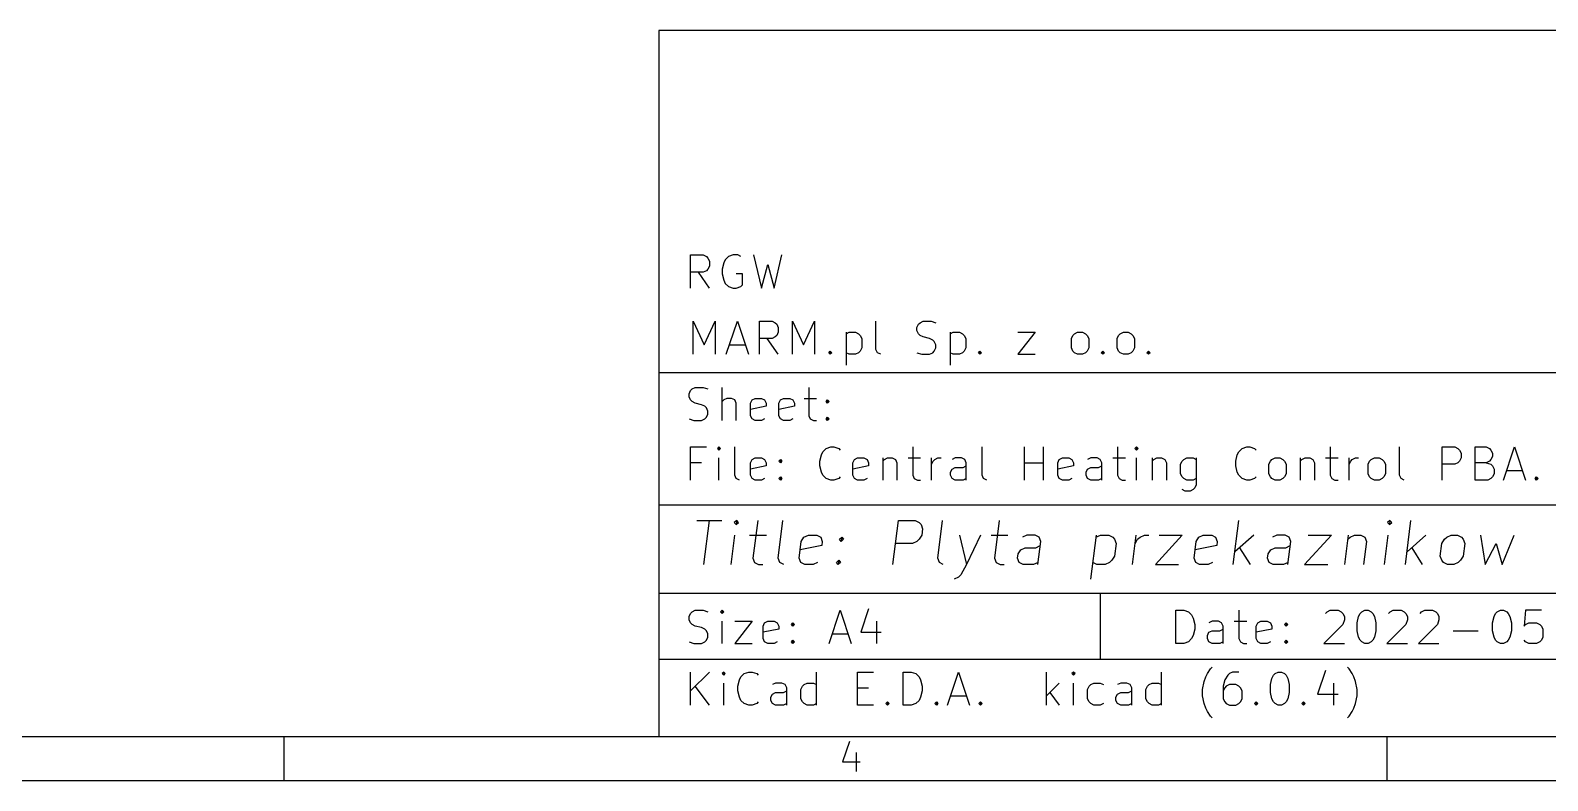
# Model space of a CAD drawing. Extents: x -194 to 83, y -81 to 109.
# Drawn here: x -55.5 to 13.3, y -80.6 to -46.6 of the extents above; entities that cross this region are included whole.
import ezdxf

# ---------------------------------------------------------------- set-up
doc = ezdxf.new("R2010")
doc.units = 0
doc.layers.add('BLACK', color=7, linetype='CONTINUOUS')

msp = doc.modelspace()

# ---------------------------------------------------------------- linework, layer by layer
at = {"layer": 'BLACK', "linetype": 'CONTINUOUS'}
for p, q in [((-26.9598, -46.6272), (-26.9598, -78.6272)), ((81.0402, -46.6272), (-26.9598, -46.6272)), ((-25.5277, -58.3058), (-25.5277, -56.8058)), ((-25.5277, -56.8058), (-24.9562, -56.8058)), ((-24.9562, -56.8058), (-24.8134, -56.8772)), ((-24.8134, -56.8772), (-24.7419, -56.9486)), ((-24.7419, -56.9486), (-24.6705, -57.0915)), ((-24.6705, -57.0915), (-24.6705, -57.3058)), ((-23.9562, -57.0201), (-24.0277, -57.1629)), ((-23.8134, -56.8772), (-23.9562, -57.0201)), ((-23.5991, -56.8058), (-23.8134, -56.8772)), ((-23.3848, -56.8058), (-23.5991, -56.8058)), ((-23.2419, -56.8772), (-23.3848, -56.8058)), ((-22.6705, -56.8058), (-22.3134, -58.3058)), ((-21.7419, -58.3058), (-21.3848, -56.8058)), ((-24.9562, -57.5915), (-25.5277, -57.5915)), ((-24.6705, -58.3058), (-25.1705, -57.5915)), ((-24.8134, -57.5201), (-24.9562, -57.5915)), ((-24.7419, -57.4486), (-24.8134, -57.5201)), ((-24.6705, -57.3058), (-24.7419, -57.4486)), ((-24.0277, -57.1629), (-24.0991, -57.4486)), ((-24.0991, -57.4486), (-24.0991, -57.6629)), ((-24.0991, -57.6629), (-24.0277, -57.9486)), ((-23.1705, -57.6629), (-23.4562, -57.6629)), ((-23.1705, -58.1629), (-23.1705, -57.6629)), ((-22.3134, -58.3058), (-22.0277, -57.2343)), ((-22.0277, -57.2343), (-21.7419, -58.3058)), ((-24.0277, -57.9486), (-23.9562, -58.0915)), ((-23.9562, -58.0915), (-23.8134, -58.2343)), ((-23.8134, -58.2343), (-23.5991, -58.3058)), ((-23.5991, -58.3058), (-23.4562, -58.3058)), ((-23.4562, -58.3058), (-23.2419, -58.2343)), ((-23.2419, -58.2343), (-23.1705, -58.1629)), ((-25.4077, -61.3058), (-25.4077, -59.8058)), ((-25.4077, -59.8058), (-24.9077, -60.8772)), ((-24.9077, -60.8772), (-24.4077, -59.8058)), ((-24.4077, -59.8058), (-24.4077, -61.3058)), ((-23.9077, -61.3058), (-23.4077, -59.8058)), ((-23.4077, -59.8058), (-22.9077, -61.3058)), ((-22.4077, -61.3058), (-22.4077, -59.8058)), ((-22.4077, -59.8058), (-21.8362, -59.8058)), ((-21.8362, -59.8058), (-21.6934, -59.8772)), ((-20.9077, -61.3058), (-20.9077, -59.8058)), ((-20.9077, -59.8058), (-20.4077, -60.8772)), ((-20.4077, -60.8772), (-19.9077, -59.8058)), ((-19.9077, -59.8058), (-19.9077, -61.3058)), ((-17.1219, -61.0915), (-17.1219, -59.8058)), ((-15.1219, -59.8772), (-14.9791, -59.8058)), ((-14.9791, -59.8058), (-14.6219, -59.8058)), ((-14.6219, -59.8058), (-14.4077, -59.8772)), ((-21.6934, -60.5201), (-21.8362, -60.5915)), ((-21.6934, -59.8772), (-21.6219, -59.9486)), ((-21.6219, -60.4486), (-21.6934, -60.5201)), ((-21.6219, -59.9486), (-21.5505, -60.0915)), ((-21.5505, -60.3058), (-21.6219, -60.4486)), ((-21.5505, -60.0915), (-21.5505, -60.3058)), ((-18.4791, -60.3058), (-18.4791, -61.8058)), ((-18.4791, -60.3772), (-18.3362, -60.3058)), ((-18.3362, -60.3058), (-18.0505, -60.3058)), ((-18.0505, -60.3058), (-17.9077, -60.3772)), ((-17.9077, -60.3772), (-17.8362, -60.4486)), ((-17.8362, -60.4486), (-17.7648, -60.5915)), ((-15.2648, -60.0915), (-15.1934, -59.9486)), ((-15.2648, -60.2343), (-15.2648, -60.0915)), ((-15.1934, -60.3772), (-15.2648, -60.2343)), ((-15.1934, -59.9486), (-15.1219, -59.8772)), ((-15.1219, -60.4486), (-15.1934, -60.3772)), ((-14.9791, -60.5201), (-15.1219, -60.4486)), ((-14.6934, -60.5915), (-14.9791, -60.5201)), ((-13.7648, -60.3058), (-13.7648, -61.8058)), ((-13.7648, -60.3772), (-13.6219, -60.3058)), ((-13.6219, -60.3058), (-13.3362, -60.3058)), ((-13.3362, -60.3058), (-13.1934, -60.3772)), ((-13.1934, -60.3772), (-13.1219, -60.4486)), ((-13.1219, -60.4486), (-13.0505, -60.5915)), ((-10.6934, -60.3058), (-9.90766, -60.3058)), ((-9.90766, -60.3058), (-10.6934, -61.3058)), ((-8.2648, -60.5915), (-8.19337, -60.4486)), ((-8.19337, -60.4486), (-8.12194, -60.3772)), ((-8.12194, -60.3772), (-7.97909, -60.3058)), ((-7.97909, -60.3058), (-7.7648, -60.3058)), ((-7.7648, -60.3058), (-7.62194, -60.3772)), ((-7.62194, -60.3772), (-7.55051, -60.4486)), ((-7.55051, -60.4486), (-7.47909, -60.5915)), ((-6.19337, -60.5915), (-6.12194, -60.4486)), ((-6.12194, -60.4486), (-6.05051, -60.3772)), ((-6.05051, -60.3772), (-5.90766, -60.3058)), ((-5.90766, -60.3058), (-5.69337, -60.3058)), ((-5.69337, -60.3058), (-5.55051, -60.3772)), ((-5.55051, -60.3772), (-5.47909, -60.4486)), ((-5.47909, -60.4486), (-5.40766, -60.5915)), ((-23.7648, -60.8772), (-23.0505, -60.8772)), ((-21.8362, -60.5915), (-22.4077, -60.5915)), ((-21.5505, -61.3058), (-22.0505, -60.5915)), ((-19.2648, -61.2343), (-19.1934, -61.1629)), ((-19.1934, -61.1629), (-19.1219, -61.2343)), ((-19.1934, -61.1629), (-19.1934, -61.3058)), ((-17.8362, -61.1629), (-17.9077, -61.2343)), ((-17.7648, -61.0201), (-17.8362, -61.1629)), ((-17.7648, -60.5915), (-17.7648, -61.0201)), ((-17.0505, -61.2343), (-17.1219, -61.0915)), ((-14.5505, -60.6629), (-14.6934, -60.5915)), ((-14.4791, -60.7343), (-14.5505, -60.6629)), ((-14.5505, -61.2343), (-14.4791, -61.1629)), ((-14.4077, -60.8772), (-14.4791, -60.7343)), ((-14.4791, -61.1629), (-14.4077, -61.0201)), ((-14.4077, -61.0201), (-14.4077, -60.8772)), ((-13.1219, -61.1629), (-13.1934, -61.2343)), ((-13.0505, -61.0201), (-13.1219, -61.1629)), ((-13.0505, -60.5915), (-13.0505, -61.0201)), ((-12.4791, -61.2343), (-12.4077, -61.1629)), ((-12.4077, -61.1629), (-12.3362, -61.2343)), ((-12.4077, -61.1629), (-12.4077, -61.3058)), ((-8.2648, -61.0201), (-8.2648, -60.5915)), ((-8.19337, -61.1629), (-8.2648, -61.0201)), ((-8.12194, -61.2343), (-8.19337, -61.1629)), ((-7.55051, -61.1629), (-7.62194, -61.2343)), ((-7.47909, -61.0201), (-7.55051, -61.1629)), ((-7.47909, -60.5915), (-7.47909, -61.0201)), ((-6.90766, -61.2343), (-6.83623, -61.1629)), ((-6.83623, -61.1629), (-6.7648, -61.2343)), ((-6.83623, -61.1629), (-6.83623, -61.3058)), ((-6.19337, -61.0201), (-6.19337, -60.5915)), ((-6.12194, -61.1629), (-6.19337, -61.0201)), ((-6.05051, -61.2343), (-6.12194, -61.1629)), ((-5.47909, -61.1629), (-5.55051, -61.2343)), ((-5.40766, -61.0201), (-5.47909, -61.1629)), ((-5.40766, -60.5915), (-5.40766, -61.0201)), ((-4.83623, -61.2343), (-4.7648, -61.1629)), ((-4.7648, -61.1629), (-4.69337, -61.2343)), ((-4.7648, -61.1629), (-4.7648, -61.3058)), ((-19.1934, -61.3058), (-19.2648, -61.2343)), ((-19.1219, -61.2343), (-19.1934, -61.3058)), ((-18.3362, -61.3058), (-18.4791, -61.2343)), ((-18.0505, -61.3058), (-18.3362, -61.3058)), ((-17.9077, -61.2343), (-18.0505, -61.3058)), ((-16.9077, -61.3058), (-17.0505, -61.2343)), ((-15.2648, -61.2343), (-15.0505, -61.3058)), ((-15.0505, -61.3058), (-14.6934, -61.3058)), ((-14.6934, -61.3058), (-14.5505, -61.2343)), ((-13.6219, -61.3058), (-13.7648, -61.2343)), ((-13.3362, -61.3058), (-13.6219, -61.3058)), ((-13.1934, -61.2343), (-13.3362, -61.3058)), ((-12.4077, -61.3058), (-12.4791, -61.2343)), ((-12.3362, -61.2343), (-12.4077, -61.3058)), ((-10.6934, -61.3058), (-9.90766, -61.3058)), ((-7.97909, -61.3058), (-8.12194, -61.2343)), ((-7.7648, -61.3058), (-7.97909, -61.3058)), ((-7.62194, -61.2343), (-7.7648, -61.3058)), ((-6.83623, -61.3058), (-6.90766, -61.2343)), ((-6.7648, -61.2343), (-6.83623, -61.3058)), ((-5.90766, -61.3058), (-6.05051, -61.2343)), ((-5.69337, -61.3058), (-5.90766, -61.3058)), ((-5.55051, -61.2343), (-5.69337, -61.3058)), ((-4.7648, -61.3058), (-4.83623, -61.2343)), ((-4.69337, -61.2343), (-4.7648, -61.3058)), ((-26.9598, -62.1272), (81.0402, -62.1272)), ((-25.5991, -63.0915), (-25.5277, -62.9486)), ((-25.5991, -63.2343), (-25.5991, -63.0915)), ((-25.5277, -63.3772), (-25.5991, -63.2343)), ((-25.5277, -62.9486), (-25.4562, -62.8772)), ((-25.4562, -62.8772), (-25.3134, -62.8058)), ((-25.3134, -62.8058), (-24.9562, -62.8058)), ((-24.9562, -62.8058), (-24.7419, -62.8772)), ((-24.0991, -64.3058), (-24.0991, -62.8058)), ((-20.1705, -62.8058), (-20.1705, -64.0915)), ((-25.4562, -63.4486), (-25.5277, -63.3772)), ((-25.3134, -63.5201), (-25.4562, -63.4486)), ((-25.0277, -63.5915), (-25.3134, -63.5201)), ((-24.8848, -63.6629), (-25.0277, -63.5915)), ((-24.8134, -63.7343), (-24.8848, -63.6629)), ((-24.7419, -63.8772), (-24.8134, -63.7343)), ((-24.7419, -64.0201), (-24.7419, -63.8772)), ((-24.0277, -63.3772), (-24.0991, -63.4486)), ((-23.8848, -63.3058), (-24.0277, -63.3772)), ((-23.6705, -63.3058), (-23.8848, -63.3058)), ((-23.5277, -63.3772), (-23.6705, -63.3058)), ((-23.4562, -63.5201), (-23.5277, -63.3772)), ((-23.4562, -64.3058), (-23.4562, -63.5201)), ((-22.8134, -63.5201), (-22.7419, -63.3772)), ((-22.8134, -64.0915), (-22.8134, -63.5201)), ((-22.0991, -63.6629), (-22.8134, -63.8058)), ((-22.7419, -63.3772), (-22.5991, -63.3058)), ((-22.5991, -63.3058), (-22.3134, -63.3058)), ((-22.3134, -63.3058), (-22.1705, -63.3772)), ((-22.1705, -63.3772), (-22.0991, -63.5201)), ((-22.0991, -63.5201), (-22.0991, -63.6629)), ((-21.5277, -63.5201), (-21.4562, -63.3772)), ((-21.5277, -64.0915), (-21.5277, -63.5201)), ((-20.8134, -63.6629), (-21.5277, -63.8058)), ((-21.4562, -63.3772), (-21.3134, -63.3058)), ((-21.3134, -63.3058), (-21.0277, -63.3058)), ((-21.0277, -63.3058), (-20.8848, -63.3772)), ((-20.8848, -63.3772), (-20.8134, -63.5201)), ((-20.8134, -63.5201), (-20.8134, -63.6629)), ((-20.3848, -63.3058), (-19.8134, -63.3058)), ((-19.3848, -63.4486), (-19.3134, -63.3772)), ((-19.3134, -63.5201), (-19.3848, -63.4486)), ((-19.3134, -63.3772), (-19.2419, -63.4486)), ((-19.3134, -63.3772), (-19.3134, -63.5201)), ((-19.2419, -63.4486), (-19.3134, -63.5201)), ((-25.5991, -64.2343), (-25.3848, -64.3058)), ((-25.3848, -64.3058), (-25.0277, -64.3058)), ((-25.0277, -64.3058), (-24.8848, -64.2343)), ((-24.8848, -64.2343), (-24.8134, -64.1629)), ((-24.8134, -64.1629), (-24.7419, -64.0201)), ((-22.7419, -64.2343), (-22.8134, -64.0915)), ((-22.5991, -64.3058), (-22.7419, -64.2343)), ((-22.3134, -64.3058), (-22.5991, -64.3058)), ((-22.1705, -64.2343), (-22.3134, -64.3058)), ((-21.4562, -64.2343), (-21.5277, -64.0915)), ((-21.3134, -64.3058), (-21.4562, -64.2343)), ((-21.0277, -64.3058), (-21.3134, -64.3058)), ((-20.8848, -64.2343), (-21.0277, -64.3058)), ((-20.1705, -64.0915), (-20.0991, -64.2343)), ((-20.0991, -64.2343), (-19.9562, -64.3058)), ((-19.9562, -64.3058), (-19.8134, -64.3058)), ((-19.3848, -64.2343), (-19.3134, -64.1629)), ((-19.3134, -64.3058), (-19.3848, -64.2343)), ((-19.3134, -64.1629), (-19.2419, -64.2343)), ((-19.3134, -64.1629), (-19.3134, -64.3058)), ((-19.2419, -64.2343), (-19.3134, -64.3058)), ((-25.5277, -67.0058), (-25.5277, -65.5058)), ((-25.5277, -65.5058), (-24.8134, -65.5058)), ((-24.2419, -65.5058), (-24.3134, -65.5772)), ((-24.3134, -65.5772), (-24.2419, -65.6486)), ((-24.1705, -65.5772), (-24.2419, -65.5058)), ((-24.2419, -65.5058), (-24.2419, -65.6486)), ((-24.2419, -65.6486), (-24.1705, -65.5772)), ((-24.2419, -67.0058), (-24.2419, -66.0058)), ((-23.5277, -66.7915), (-23.5277, -65.5058)), ((-22.7419, -66.0772), (-22.5991, -66.0058)), ((-22.5991, -66.0058), (-22.3134, -66.0058)), ((-22.3134, -66.0058), (-22.1705, -66.0772)), ((-19.6705, -66.1486), (-19.5991, -65.8629)), ((-19.5991, -65.8629), (-19.5277, -65.7201)), ((-19.5277, -65.7201), (-19.3848, -65.5772)), ((-19.3848, -65.5772), (-19.1705, -65.5058)), ((-19.1705, -65.5058), (-19.0277, -65.5058)), ((-19.0277, -65.5058), (-18.8134, -65.5772)), ((-18.8134, -65.5772), (-18.7419, -65.6486)), ((-18.0991, -66.0772), (-17.9562, -66.0058)), ((-17.9562, -66.0058), (-17.6705, -66.0058)), ((-17.6705, -66.0058), (-17.5277, -66.0772)), ((-16.8134, -66.0058), (-16.8134, -67.0058)), ((-16.7419, -66.0772), (-16.5991, -66.0058)), ((-16.5991, -66.0058), (-16.3848, -66.0058)), ((-16.3848, -66.0058), (-16.2419, -66.0772)), ((-15.6705, -66.0058), (-15.0991, -66.0058)), ((-15.4562, -65.5058), (-15.4562, -66.7915)), ((-14.5991, -67.0058), (-14.5991, -66.0058)), ((-14.4562, -66.0772), (-14.3134, -66.0058)), ((-14.3134, -66.0058), (-14.1705, -66.0058)), ((-13.5277, -66.0058), (-13.6705, -66.0772)), ((-13.2419, -66.0058), (-13.5277, -66.0058)), ((-13.0991, -66.0772), (-13.2419, -66.0058)), ((-12.3134, -66.7915), (-12.3134, -65.5058)), ((-10.3848, -67.0058), (-10.3848, -65.5058)), ((-9.52766, -67.0058), (-9.52766, -65.5058)), ((-8.81337, -66.0772), (-8.67051, -66.0058)), ((-8.67051, -66.0058), (-8.3848, -66.0058)), ((-8.3848, -66.0058), (-8.24194, -66.0772)), ((-7.3848, -66.0058), (-7.52766, -66.0772)), ((-7.09909, -66.0058), (-7.3848, -66.0058)), ((-6.95623, -66.0772), (-7.09909, -66.0058)), ((-6.3848, -66.0058), (-5.81337, -66.0058)), ((-6.17051, -65.5058), (-6.17051, -66.7915)), ((-5.31337, -65.5058), (-5.3848, -65.5772)), ((-5.3848, -65.5772), (-5.31337, -65.6486)), ((-5.24194, -65.5772), (-5.31337, -65.5058)), ((-5.31337, -65.5058), (-5.31337, -65.6486)), ((-5.31337, -65.6486), (-5.24194, -65.5772)), ((-5.31337, -67.0058), (-5.31337, -66.0058)), ((-4.59909, -66.0058), (-4.59909, -67.0058)), ((-4.52766, -66.0772), (-4.3848, -66.0058)), ((-4.3848, -66.0058), (-4.17051, -66.0058)), ((-4.17051, -66.0058), (-4.02766, -66.0772)), ((-3.17051, -66.0772), (-3.02766, -66.0058)), ((-3.02766, -66.0058), (-2.74194, -66.0058)), ((-2.74194, -66.0058), (-2.59909, -66.0772)), ((-2.59909, -66.0058), (-2.59909, -67.2201)), ((-0.813372, -66.1486), (-0.741943, -65.8629)), ((-0.741943, -65.8629), (-0.670515, -65.7201)), ((-0.670515, -65.7201), (-0.527658, -65.5772)), ((-0.527658, -65.5772), (-0.313372, -65.5058)), ((-0.313372, -65.5058), (-0.170515, -65.5058)), ((-0.170515, -65.5058), (0.043771, -65.5772)), ((0.043771, -65.5772), (0.1152, -65.6486)), ((0.829485, -66.0772), (0.972342, -66.0058)), ((0.972342, -66.0058), (1.18663, -66.0058)), ((1.18663, -66.0058), (1.32949, -66.0772)), ((2.1152, -66.0058), (2.1152, -67.0058)), ((2.18663, -66.0772), (2.32949, -66.0058)), ((2.32949, -66.0058), (2.54377, -66.0058)), ((2.54377, -66.0058), (2.68663, -66.0772)), ((3.25806, -66.0058), (3.82949, -66.0058)), ((3.47234, -65.5058), (3.47234, -66.7915)), ((4.32949, -67.0058), (4.32949, -66.0058)), ((4.47234, -66.0772), (4.6152, -66.0058)), ((4.6152, -66.0058), (4.75806, -66.0058)), ((5.32949, -66.0772), (5.47234, -66.0058)), ((5.47234, -66.0058), (5.68663, -66.0058)), ((5.68663, -66.0058), (5.82949, -66.0772)), ((6.6152, -66.7915), (6.6152, -65.5058)), ((8.54377, -67.0058), (8.54377, -65.5058)), ((8.54377, -65.5058), (9.1152, -65.5058)), ((9.1152, -65.5058), (9.25806, -65.5772)), ((9.25806, -65.5772), (9.32949, -65.6486)), ((9.32949, -65.6486), (9.40091, -65.7915)), ((9.40091, -66.0058), (9.32949, -66.1486)), ((9.40091, -65.7915), (9.40091, -66.0058)), ((10.0438, -67.0058), (10.0438, -65.5058)), ((10.0438, -65.5058), (10.5438, -65.5058)), ((10.5438, -65.5058), (10.6866, -65.5772)), ((10.6866, -65.5772), (10.7581, -65.6486)), ((10.7581, -65.6486), (10.8295, -65.7915)), ((10.8295, -65.9343), (10.7581, -66.0772)), ((10.8295, -65.7915), (10.8295, -65.9343)), ((11.3295, -67.0058), (11.8295, -65.5058)), ((11.8295, -65.5058), (12.3295, -67.0058)), ((-25.0277, -66.2201), (-25.5277, -66.2201)), ((-22.8134, -66.2201), (-22.7419, -66.0772)), ((-22.8134, -66.7915), (-22.8134, -66.2201)), ((-22.0991, -66.3629), (-22.8134, -66.5058)), ((-22.1705, -66.0772), (-22.0991, -66.2201)), ((-22.0991, -66.2201), (-22.0991, -66.3629)), ((-21.5277, -66.1486), (-21.4562, -66.0772)), ((-21.4562, -66.2201), (-21.5277, -66.1486)), ((-21.4562, -66.0772), (-21.3848, -66.1486)), ((-21.4562, -66.0772), (-21.4562, -66.2201)), ((-21.3848, -66.1486), (-21.4562, -66.2201)), ((-19.6705, -66.3629), (-19.6705, -66.1486)), ((-19.5991, -66.6486), (-19.6705, -66.3629)), ((-19.5277, -66.7915), (-19.5991, -66.6486)), ((-18.1705, -66.2201), (-18.0991, -66.0772)), ((-18.1705, -66.7915), (-18.1705, -66.2201)), ((-17.4562, -66.3629), (-18.1705, -66.5058)), ((-17.5277, -66.0772), (-17.4562, -66.2201)), ((-17.4562, -66.2201), (-17.4562, -66.3629)), ((-16.8134, -66.1486), (-16.7419, -66.0772)), ((-16.2419, -66.0772), (-16.1705, -66.2201)), ((-16.1705, -66.2201), (-16.1705, -67.0058)), ((-14.5991, -66.2915), (-14.5277, -66.1486)), ((-14.5277, -66.1486), (-14.4562, -66.0772)), ((-13.7419, -66.6486), (-13.6705, -66.5058)), ((-13.7419, -66.7915), (-13.7419, -66.6486)), ((-13.6705, -66.5058), (-13.5277, -66.4343)), ((-13.5277, -66.4343), (-13.1705, -66.4343)), ((-13.1705, -66.4343), (-13.0277, -66.3629)), ((-13.0277, -66.2201), (-13.0991, -66.0772)), ((-13.0277, -67.0058), (-13.0277, -66.2201)), ((-10.3848, -66.2201), (-9.52766, -66.2201)), ((-8.8848, -66.2201), (-8.81337, -66.0772)), ((-8.8848, -66.7915), (-8.8848, -66.2201)), ((-8.17051, -66.3629), (-8.8848, -66.5058)), ((-8.24194, -66.0772), (-8.17051, -66.2201)), ((-8.17051, -66.2201), (-8.17051, -66.3629)), ((-7.59909, -66.6486), (-7.52766, -66.5058)), ((-7.59909, -66.7915), (-7.59909, -66.6486)), ((-7.52766, -66.5058), (-7.3848, -66.4343)), ((-7.3848, -66.4343), (-7.02766, -66.4343)), ((-7.02766, -66.4343), (-6.8848, -66.3629)), ((-6.8848, -66.2201), (-6.95623, -66.0772)), ((-6.8848, -67.0058), (-6.8848, -66.2201)), ((-4.59909, -66.1486), (-4.52766, -66.0772)), ((-4.02766, -66.0772), (-3.95623, -66.2201)), ((-3.95623, -66.2201), (-3.95623, -67.0058)), ((-3.31337, -66.2915), (-3.24194, -66.1486)), ((-3.31337, -66.7201), (-3.31337, -66.2915)), ((-3.24194, -66.8629), (-3.31337, -66.7201)), ((-3.24194, -66.1486), (-3.17051, -66.0772)), ((-0.813372, -66.3629), (-0.813372, -66.1486)), ((-0.741943, -66.6486), (-0.813372, -66.3629)), ((-0.670515, -66.7915), (-0.741943, -66.6486)), ((0.686628, -66.2915), (0.758057, -66.1486)), ((0.686628, -66.7201), (0.686628, -66.2915)), ((0.758057, -66.8629), (0.686628, -66.7201)), ((0.758057, -66.1486), (0.829485, -66.0772)), ((1.32949, -66.0772), (1.40091, -66.1486)), ((1.40091, -66.1486), (1.47234, -66.2915)), ((1.47234, -66.7201), (1.40091, -66.8629)), ((1.47234, -66.2915), (1.47234, -66.7201)), ((2.1152, -66.1486), (2.18663, -66.0772)), ((2.68663, -66.0772), (2.75806, -66.2201)), ((2.75806, -66.2201), (2.75806, -67.0058)), ((4.32949, -66.2915), (4.40091, -66.1486)), ((4.40091, -66.1486), (4.47234, -66.0772)), ((5.18663, -66.2915), (5.25806, -66.1486)), ((5.18663, -66.7201), (5.18663, -66.2915)), ((5.25806, -66.8629), (5.18663, -66.7201)), ((5.25806, -66.1486), (5.32949, -66.0772)), ((5.82949, -66.0772), (5.90091, -66.1486)), ((5.90091, -66.1486), (5.97234, -66.2915)), ((5.97234, -66.7201), (5.90091, -66.8629)), ((5.97234, -66.2915), (5.97234, -66.7201)), ((9.1152, -66.2915), (8.54377, -66.2915)), ((9.25806, -66.2201), (9.1152, -66.2915)), ((9.32949, -66.1486), (9.25806, -66.2201)), ((10.5438, -66.2201), (10.0438, -66.2201)), ((10.6866, -66.1486), (10.5438, -66.2201)), ((10.5438, -66.2201), (10.7581, -66.2915)), ((10.7581, -66.0772), (10.6866, -66.1486)), ((10.7581, -66.2915), (10.8295, -66.3629)), ((10.8295, -66.3629), (10.9009, -66.5058)), ((10.9009, -66.7201), (10.8295, -66.8629)), ((10.9009, -66.5058), (10.9009, -66.7201)), ((11.4723, -66.5772), (12.1866, -66.5772)), ((-23.4562, -66.9343), (-23.5277, -66.7915)), ((-23.3134, -67.0058), (-23.4562, -66.9343)), ((-22.7419, -66.9343), (-22.8134, -66.7915)), ((-22.5991, -67.0058), (-22.7419, -66.9343)), ((-22.3134, -67.0058), (-22.5991, -67.0058)), ((-22.1705, -66.9343), (-22.3134, -67.0058)), ((-21.5277, -66.9343), (-21.4562, -66.8629)), ((-21.4562, -67.0058), (-21.5277, -66.9343)), ((-21.4562, -66.8629), (-21.3848, -66.9343)), ((-21.4562, -66.8629), (-21.4562, -67.0058)), ((-21.3848, -66.9343), (-21.4562, -67.0058)), ((-19.3848, -66.9343), (-19.5277, -66.7915)), ((-19.1705, -67.0058), (-19.3848, -66.9343)), ((-19.0277, -67.0058), (-19.1705, -67.0058)), ((-18.8134, -66.9343), (-19.0277, -67.0058)), ((-18.7419, -66.8629), (-18.8134, -66.9343)), ((-18.0991, -66.9343), (-18.1705, -66.7915)), ((-17.9562, -67.0058), (-18.0991, -66.9343)), ((-17.6705, -67.0058), (-17.9562, -67.0058)), ((-17.5277, -66.9343), (-17.6705, -67.0058)), ((-15.4562, -66.7915), (-15.3848, -66.9343)), ((-15.3848, -66.9343), (-15.2419, -67.0058)), ((-15.2419, -67.0058), (-15.0991, -67.0058)), ((-13.6705, -66.9343), (-13.7419, -66.7915)), ((-13.5277, -67.0058), (-13.6705, -66.9343)), ((-13.1705, -67.0058), (-13.5277, -67.0058)), ((-13.0277, -66.9343), (-13.1705, -67.0058)), ((-12.2419, -66.9343), (-12.3134, -66.7915)), ((-12.0991, -67.0058), (-12.2419, -66.9343)), ((-8.81337, -66.9343), (-8.8848, -66.7915)), ((-8.67051, -67.0058), (-8.81337, -66.9343)), ((-8.3848, -67.0058), (-8.67051, -67.0058)), ((-8.24194, -66.9343), (-8.3848, -67.0058)), ((-7.52766, -66.9343), (-7.59909, -66.7915)), ((-7.3848, -67.0058), (-7.52766, -66.9343)), ((-7.02766, -67.0058), (-7.3848, -67.0058)), ((-6.8848, -66.9343), (-7.02766, -67.0058)), ((-6.17051, -66.7915), (-6.09909, -66.9343)), ((-6.09909, -66.9343), (-5.95623, -67.0058)), ((-5.95623, -67.0058), (-5.81337, -67.0058)), ((-3.17051, -66.9343), (-3.24194, -66.8629)), ((-3.02766, -67.0058), (-3.17051, -66.9343)), ((-2.74194, -67.0058), (-3.02766, -67.0058)), ((-2.59909, -66.9343), (-2.74194, -67.0058)), ((-2.67051, -67.3629), (-2.74194, -67.4343)), ((-2.59909, -67.2201), (-2.67051, -67.3629)), ((-0.527658, -66.9343), (-0.670515, -66.7915)), ((-0.313372, -67.0058), (-0.527658, -66.9343)), ((-0.170515, -67.0058), (-0.313372, -67.0058)), ((0.043771, -66.9343), (-0.170515, -67.0058)), ((0.1152, -66.8629), (0.043771, -66.9343)), ((0.829485, -66.9343), (0.758057, -66.8629)), ((0.972342, -67.0058), (0.829485, -66.9343)), ((1.18663, -67.0058), (0.972342, -67.0058)), ((1.32949, -66.9343), (1.18663, -67.0058)), ((1.40091, -66.8629), (1.32949, -66.9343)), ((3.47234, -66.7915), (3.54377, -66.9343)), ((3.54377, -66.9343), (3.68663, -67.0058)), ((3.68663, -67.0058), (3.82949, -67.0058)), ((5.32949, -66.9343), (5.25806, -66.8629)), ((5.47234, -67.0058), (5.32949, -66.9343)), ((5.68663, -67.0058), (5.47234, -67.0058)), ((5.82949, -66.9343), (5.68663, -67.0058)), ((5.90091, -66.8629), (5.82949, -66.9343)), ((6.68663, -66.9343), (6.6152, -66.7915)), ((6.82949, -67.0058), (6.68663, -66.9343)), ((10.6152, -67.0058), (10.0438, -67.0058)), ((10.7581, -66.9343), (10.6152, -67.0058)), ((10.8295, -66.8629), (10.7581, -66.9343)), ((12.7581, -66.9343), (12.8295, -66.8629)), ((12.8295, -67.0058), (12.7581, -66.9343)), ((12.8295, -66.8629), (12.9009, -66.9343)), ((12.8295, -66.8629), (12.8295, -67.0058)), ((12.9009, -66.9343), (12.8295, -67.0058)), ((-3.09909, -67.5058), (-3.24194, -67.4343)), ((-2.8848, -67.5058), (-3.09909, -67.5058)), ((-2.74194, -67.4343), (-2.8848, -67.5058)), ((-26.9598, -68.1272), (81.0402, -68.1272)), ((-25.2474, -68.832), (-24.1046, -68.832)), ((-24.926, -70.832), (-24.676, -68.832)), ((-23.4379, -68.832), (-23.545, -68.9272)), ((-23.545, -68.9272), (-23.4617, -69.0224)), ((-23.4379, -68.832), (-23.4617, -69.0224)), ((-23.4617, -69.0224), (-23.3546, -68.9272)), ((-23.3546, -68.9272), (-23.4379, -68.832)), ((-22.4855, -68.832), (-22.6998, -70.5462)), ((-21.5569, -70.5462), (-21.3427, -68.832)), ((-16.3546, -70.832), (-16.1046, -68.832)), ((-16.1046, -68.832), (-15.3427, -68.832)), ((-15.3427, -68.832), (-15.1641, -68.9272)), ((-15.1641, -68.9272), (-15.0808, -69.0224)), ((-15.0808, -69.0224), (-15.0093, -69.2129)), ((-15.0093, -69.2129), (-15.045, -69.4986)), ((-14.3188, -70.5462), (-14.1046, -68.832)), ((-11.5331, -68.832), (-11.7474, -70.5462)), ((-0.925991, -70.832), (-0.675991, -68.832)), ((6.18115, -68.832), (6.07401, -68.9272)), ((6.07401, -68.9272), (6.15734, -69.0224)), ((6.18115, -68.832), (6.15734, -69.0224)), ((6.15734, -69.0224), (6.26448, -68.9272)), ((6.26448, -68.9272), (6.18115, -68.832)), ((6.88353, -70.832), (7.13353, -68.832)), ((-23.6879, -70.832), (-23.5212, -69.4986)), ((-22.8546, -69.4986), (-22.0927, -69.4986)), ((-20.6046, -70.5462), (-20.5093, -69.7843)), ((-19.5808, -69.9748), (-20.5569, -70.1653)), ((-20.5093, -69.7843), (-20.3903, -69.5939)), ((-20.3903, -69.5939), (-20.1879, -69.4986)), ((-20.1879, -69.4986), (-19.8069, -69.4986)), ((-19.8069, -69.4986), (-19.6284, -69.5939)), ((-19.6284, -69.5939), (-19.5569, -69.7843)), ((-19.5569, -69.7843), (-19.5808, -69.9748)), ((-18.7831, -69.6891), (-18.676, -69.5939)), ((-18.6998, -69.7843), (-18.7831, -69.6891)), ((-18.676, -69.5939), (-18.6998, -69.7843)), ((-18.5927, -69.6891), (-18.6998, -69.7843)), ((-18.676, -69.5939), (-18.5927, -69.6891)), ((-15.4736, -69.8796), (-16.2355, -69.8796)), ((-15.2712, -69.7843), (-15.4736, -69.8796)), ((-15.1641, -69.6891), (-15.2712, -69.7843)), ((-15.045, -69.4986), (-15.1641, -69.6891)), ((-13.3308, -69.4986), (-13.0212, -70.832)), ((-12.3784, -69.4986), (-13.0212, -70.832)), ((-11.9022, -69.4986), (-11.1403, -69.4986)), ((-10.676, -70.3558), (-10.5569, -70.1653)), ((-10.5569, -70.1653), (-10.3546, -70.0701)), ((-10.2831, -69.4986), (-10.4855, -69.5939)), ((-10.3546, -70.0701), (-9.87837, -70.0701)), ((-9.90218, -69.4986), (-10.2831, -69.4986)), ((-9.72361, -69.5939), (-9.90218, -69.4986)), ((-9.87837, -70.0701), (-9.67599, -69.9748)), ((-9.78313, -70.832), (-9.65218, -69.7843)), ((-9.65218, -69.7843), (-9.72361, -69.5939)), ((-7.14028, -69.4986), (-7.39028, -71.4986)), ((-7.15218, -69.5939), (-6.9498, -69.4986)), ((-6.9498, -69.4986), (-6.56885, -69.4986)), ((-6.56885, -69.4986), (-6.39028, -69.5939)), ((-6.39028, -69.5939), (-6.30694, -69.6891)), ((-6.30694, -69.6891), (-6.23551, -69.8796)), ((-6.23551, -69.8796), (-6.30694, -70.451)), ((-5.49742, -70.832), (-5.33075, -69.4986)), ((-5.37837, -69.8796), (-5.25932, -69.6891)), ((-5.25932, -69.6891), (-5.15218, -69.5939)), ((-5.15218, -69.5939), (-4.9498, -69.4986)), ((-4.9498, -69.4986), (-4.75932, -69.4986)), ((-3.23551, -69.4986), (-4.4498, -70.832)), ((-4.28313, -69.4986), (-3.23551, -69.4986)), ((-2.6998, -70.5462), (-2.60456, -69.7843)), ((-1.67599, -69.9748), (-2.65218, -70.1653)), ((-2.60456, -69.7843), (-2.48551, -69.5939)), ((-2.48551, -69.5939), (-2.28313, -69.4986)), ((-2.28313, -69.4986), (-1.90218, -69.4986)), ((-1.90218, -69.4986), (-1.72361, -69.5939)), ((-1.72361, -69.5939), (-1.65218, -69.7843)), ((-1.65218, -69.7843), (-1.67599, -69.9748)), ((0.00258, -69.4986), (-0.854562, -70.2605)), ((-0.640277, -70.0701), (-0.164086, -70.832)), ((0.657342, -70.3558), (0.77639, -70.1653)), ((0.77639, -70.1653), (0.978771, -70.0701)), ((1.0502, -69.4986), (0.847819, -69.5939)), ((0.978771, -70.0701), (1.45496, -70.0701)), ((1.43115, -69.4986), (1.0502, -69.4986)), ((1.60972, -69.5939), (1.43115, -69.4986)), ((1.45496, -70.0701), (1.65734, -69.9748)), ((1.5502, -70.832), (1.68115, -69.7843)), ((1.68115, -69.7843), (1.60972, -69.5939)), ((3.52639, -69.4986), (2.3121, -70.832)), ((2.47877, -69.4986), (3.52639, -69.4986)), ((4.28829, -69.4986), (4.12163, -70.832)), ((4.26448, -69.6891), (4.37163, -69.5939)), ((4.37163, -69.5939), (4.57401, -69.4986)), ((4.57401, -69.4986), (4.85972, -69.4986)), ((4.85972, -69.4986), (5.03829, -69.5939)), ((5.10972, -69.7843), (4.97877, -70.832)), ((5.03829, -69.5939), (5.10972, -69.7843)), ((5.93115, -70.832), (6.09782, -69.4986)), ((7.8121, -69.4986), (6.95496, -70.2605)), ((7.16925, -70.0701), (7.64544, -70.832)), ((8.45496, -70.451), (8.52639, -69.8796)), ((8.52639, -69.8796), (8.64544, -69.6891)), ((8.64544, -69.6891), (8.75258, -69.5939)), ((8.75258, -69.5939), (8.95496, -69.4986)), ((8.95496, -69.4986), (9.24068, -69.4986)), ((9.24068, -69.4986), (9.41925, -69.5939)), ((9.41925, -69.5939), (9.50258, -69.6891)), ((9.50258, -69.6891), (9.57401, -69.8796)), ((9.57401, -69.8796), (9.50258, -70.451)), ((10.2883, -69.4986), (10.5026, -70.832)), ((10.5026, -70.832), (11.0026, -69.8796)), ((11.0026, -69.8796), (11.2645, -70.832)), ((11.2645, -70.832), (11.8121, -69.4986)), ((-22.6998, -70.5462), (-22.6284, -70.7367)), ((-22.6284, -70.7367), (-22.4498, -70.832)), ((-22.4498, -70.832), (-22.2593, -70.832)), ((-21.4855, -70.7367), (-21.5569, -70.5462)), ((-21.3069, -70.832), (-21.4855, -70.7367)), ((-20.5331, -70.7367), (-20.6046, -70.5462)), ((-20.3546, -70.832), (-20.5331, -70.7367)), ((-19.9736, -70.832), (-20.3546, -70.832)), ((-19.7712, -70.7367), (-19.9736, -70.832)), ((-18.9141, -70.7367), (-18.8069, -70.6415)), ((-18.8308, -70.832), (-18.9141, -70.7367)), ((-18.8069, -70.6415), (-18.8308, -70.832)), ((-18.7236, -70.7367), (-18.8308, -70.832)), ((-18.8069, -70.6415), (-18.7236, -70.7367)), ((-14.2474, -70.7367), (-14.3188, -70.5462)), ((-14.0688, -70.832), (-14.2474, -70.7367)), ((-13.0212, -70.832), (-13.2712, -71.3082)), ((-11.7474, -70.5462), (-11.676, -70.7367)), ((-11.676, -70.7367), (-11.4974, -70.832)), ((-11.4974, -70.832), (-11.3069, -70.832)), ((-10.6998, -70.5462), (-10.676, -70.3558)), ((-10.6284, -70.7367), (-10.6998, -70.5462)), ((-10.4498, -70.832), (-10.6284, -70.7367)), ((-9.97361, -70.832), (-10.4498, -70.832)), ((-9.77123, -70.7367), (-9.97361, -70.832)), ((-7.11647, -70.832), (-7.29504, -70.7367)), ((-6.73551, -70.832), (-7.11647, -70.832)), ((-6.53313, -70.7367), (-6.73551, -70.832)), ((-6.42599, -70.6415), (-6.53313, -70.7367)), ((-6.30694, -70.451), (-6.42599, -70.6415)), ((-4.4498, -70.832), (-3.40218, -70.832)), ((-2.62837, -70.7367), (-2.6998, -70.5462)), ((-2.4498, -70.832), (-2.62837, -70.7367)), ((-2.06885, -70.832), (-2.4498, -70.832)), ((-1.86647, -70.7367), (-2.06885, -70.832)), ((0.633533, -70.5462), (0.657342, -70.3558)), ((0.704961, -70.7367), (0.633533, -70.5462)), ((0.883533, -70.832), (0.704961, -70.7367)), ((1.35972, -70.832), (0.883533, -70.832)), ((1.5621, -70.7367), (1.35972, -70.832)), ((2.3121, -70.832), (3.35972, -70.832)), ((8.52639, -70.6415), (8.45496, -70.451)), ((8.60972, -70.7367), (8.52639, -70.6415)), ((8.78829, -70.832), (8.60972, -70.7367)), ((9.07401, -70.832), (8.78829, -70.832)), ((9.27639, -70.7367), (9.07401, -70.832)), ((9.38353, -70.6415), (9.27639, -70.7367)), ((9.50258, -70.451), (9.38353, -70.6415)), ((-13.3784, -71.4034), (-13.5808, -71.4986)), ((-13.2712, -71.3082), (-13.3784, -71.4034)), ((-26.9598, -72.1272), (81.0402, -72.1272)), ((-6.9598, -72.1272), (-6.9598, -75.1272)), ((-25.4562, -72.9772), (-25.3134, -72.9058)), ((-25.3134, -72.9058), (-24.9562, -72.9058)), ((-24.9562, -72.9058), (-24.7419, -72.9772)), ((-24.0991, -72.9058), (-24.1705, -72.9772)), ((-24.0277, -72.9772), (-24.0991, -72.9058)), ((-24.0991, -72.9058), (-24.0991, -73.0486)), ((-19.2419, -74.4058), (-18.7419, -72.9058)), ((-18.7419, -72.9058), (-18.2419, -74.4058)), ((-17.4562, -72.8343), (-17.8134, -73.9058)), ((-3.52766, -74.4058), (-3.52766, -72.9058)), ((-3.52766, -72.9058), (-3.17051, -72.9058)), ((-3.17051, -72.9058), (-2.95623, -72.9772)), ((-0.670515, -72.9058), (-0.670515, -74.1915)), ((3.32949, -72.9772), (3.47234, -72.9058)), ((3.47234, -72.9058), (3.82949, -72.9058)), ((3.82949, -72.9058), (3.97234, -72.9772)), ((4.90091, -72.9772), (5.04377, -72.9058)), ((5.04377, -72.9058), (5.18663, -72.9058)), ((5.18663, -72.9058), (5.32949, -72.9772)), ((6.18663, -72.9772), (6.32949, -72.9058)), ((6.32949, -72.9058), (6.68663, -72.9058)), ((6.68663, -72.9058), (6.82949, -72.9772)), ((7.6152, -72.9772), (7.75806, -72.9058)), ((7.75806, -72.9058), (8.1152, -72.9058)), ((8.1152, -72.9058), (8.25806, -72.9772)), ((11.0438, -72.9772), (11.1866, -72.9058)), ((11.1866, -72.9058), (11.3295, -72.9058)), ((11.3295, -72.9058), (11.4723, -72.9772)), ((12.3295, -72.9058), (12.2581, -73.6201)), ((13.0438, -72.9058), (12.3295, -72.9058)), ((-25.5991, -73.1915), (-25.5277, -73.0486)), ((-25.5991, -73.3343), (-25.5991, -73.1915)), ((-25.5277, -73.4772), (-25.5991, -73.3343)), ((-25.5277, -73.0486), (-25.4562, -72.9772)), ((-25.4562, -73.5486), (-25.5277, -73.4772)), ((-25.3134, -73.6201), (-25.4562, -73.5486)), ((-24.1705, -72.9772), (-24.0991, -73.0486)), ((-24.0991, -73.0486), (-24.0277, -72.9772)), ((-24.0991, -74.4058), (-24.0991, -73.4058)), ((-23.5277, -73.4058), (-22.7419, -73.4058)), ((-22.7419, -73.4058), (-23.5277, -74.4058)), ((-22.2419, -73.6201), (-22.1705, -73.4772)), ((-22.1705, -73.4772), (-22.0277, -73.4058)), ((-22.0277, -73.4058), (-21.7419, -73.4058)), ((-21.7419, -73.4058), (-21.5991, -73.4772)), ((-21.5991, -73.4772), (-21.5277, -73.6201)), ((-20.9562, -73.5486), (-20.8848, -73.4772)), ((-20.8848, -73.6201), (-20.9562, -73.5486)), ((-20.8848, -73.4772), (-20.8134, -73.5486)), ((-20.8848, -73.4772), (-20.8848, -73.6201)), ((-20.8134, -73.5486), (-20.8848, -73.6201)), ((-17.0991, -73.4058), (-17.0991, -74.4058)), ((-2.95623, -72.9772), (-2.81337, -73.1201)), ((-2.81337, -73.1201), (-2.74194, -73.2629)), ((-2.74194, -73.2629), (-2.67051, -73.5486)), ((-2.67051, -73.5486), (-2.67051, -73.7629)), ((-1.8848, -73.4058), (-2.02766, -73.4772)), ((-1.59909, -73.4058), (-1.8848, -73.4058)), ((-1.45623, -73.4772), (-1.59909, -73.4058)), ((-1.3848, -73.6201), (-1.45623, -73.4772)), ((-0.8848, -73.4058), (-0.313372, -73.4058)), ((0.1152, -73.6201), (0.186628, -73.4772)), ((0.186628, -73.4772), (0.329485, -73.4058)), ((0.329485, -73.4058), (0.6152, -73.4058)), ((0.6152, -73.4058), (0.758057, -73.4772)), ((0.758057, -73.4772), (0.829485, -73.6201)), ((1.40091, -73.5486), (1.47234, -73.4772)), ((1.47234, -73.6201), (1.40091, -73.5486)), ((1.47234, -73.4772), (1.54377, -73.5486)), ((1.47234, -73.4772), (1.47234, -73.6201)), ((1.54377, -73.5486), (1.47234, -73.6201)), ((4.04377, -73.5486), (3.18663, -74.4058)), ((3.25806, -73.0486), (3.32949, -72.9772)), ((3.97234, -72.9772), (4.04377, -73.0486)), ((4.04377, -73.0486), (4.1152, -73.1915)), ((4.1152, -73.3343), (4.04377, -73.5486)), ((4.1152, -73.1915), (4.1152, -73.3343)), ((4.68663, -73.4772), (4.75806, -73.1915)), ((4.68663, -73.8343), (4.68663, -73.4772)), ((4.75806, -73.1915), (4.82949, -73.0486)), ((4.82949, -73.0486), (4.90091, -72.9772)), ((5.32949, -72.9772), (5.40091, -73.0486)), ((5.40091, -73.0486), (5.47234, -73.1915)), ((5.47234, -73.1915), (5.54377, -73.4772)), ((5.54377, -73.4772), (5.54377, -73.8343)), ((6.90091, -73.5486), (6.04377, -74.4058)), ((6.1152, -73.0486), (6.18663, -72.9772)), ((6.82949, -72.9772), (6.90091, -73.0486)), ((6.90091, -73.0486), (6.97234, -73.1915)), ((6.97234, -73.3343), (6.90091, -73.5486)), ((6.97234, -73.1915), (6.97234, -73.3343)), ((8.32949, -73.5486), (7.47234, -74.4058)), ((7.54377, -73.0486), (7.6152, -72.9772)), ((8.25806, -72.9772), (8.32949, -73.0486)), ((8.32949, -73.0486), (8.40091, -73.1915)), ((8.40091, -73.3343), (8.32949, -73.5486)), ((8.40091, -73.1915), (8.40091, -73.3343)), ((10.8295, -73.4772), (10.9009, -73.1915)), ((10.8295, -73.8343), (10.8295, -73.4772)), ((10.9009, -73.1915), (10.9723, -73.0486)), ((10.9723, -73.0486), (11.0438, -72.9772)), ((11.4723, -72.9772), (11.5438, -73.0486)), ((11.5438, -73.0486), (11.6152, -73.1915)), ((11.6152, -73.1915), (11.6866, -73.4772)), ((11.6866, -73.4772), (11.6866, -73.8343)), ((12.2581, -73.6201), (12.3295, -73.5486)), ((12.3295, -73.5486), (12.4723, -73.4772)), ((12.4723, -73.4772), (12.8295, -73.4772)), ((12.8295, -73.4772), (12.9723, -73.5486)), ((12.9723, -73.5486), (13.0438, -73.6201)), ((-25.0277, -73.6915), (-25.3134, -73.6201)), ((-24.8848, -73.7629), (-25.0277, -73.6915)), ((-24.8134, -73.8343), (-24.8848, -73.7629)), ((-24.8848, -74.3343), (-24.8134, -74.2629)), ((-24.7419, -73.9772), (-24.8134, -73.8343)), ((-24.8134, -74.2629), (-24.7419, -74.1201)), ((-24.7419, -74.1201), (-24.7419, -73.9772)), ((-22.2419, -74.1915), (-22.2419, -73.6201)), ((-21.5277, -73.7629), (-22.2419, -73.9058)), ((-22.1705, -74.3343), (-22.2419, -74.1915)), ((-21.5277, -73.6201), (-21.5277, -73.7629)), ((-20.9562, -74.3343), (-20.8848, -74.2629)), ((-20.8848, -74.2629), (-20.8134, -74.3343)), ((-20.8848, -74.2629), (-20.8848, -74.4058)), ((-19.0991, -73.9772), (-18.3848, -73.9772)), ((-17.8134, -73.9058), (-16.8848, -73.9058)), ((-2.81337, -74.1915), (-2.95623, -74.3343)), ((-2.74194, -74.0486), (-2.81337, -74.1915)), ((-2.67051, -73.7629), (-2.74194, -74.0486)), ((-2.09909, -74.0486), (-2.02766, -73.9058)), ((-2.09909, -74.1915), (-2.09909, -74.0486)), ((-2.02766, -74.3343), (-2.09909, -74.1915)), ((-2.02766, -73.9058), (-1.8848, -73.8343)), ((-1.8848, -73.8343), (-1.52766, -73.8343)), ((-1.52766, -73.8343), (-1.3848, -73.7629)), ((-1.3848, -74.4058), (-1.3848, -73.6201)), ((-0.670515, -74.1915), (-0.599086, -74.3343)), ((0.1152, -74.1915), (0.1152, -73.6201)), ((0.829485, -73.7629), (0.1152, -73.9058)), ((0.186628, -74.3343), (0.1152, -74.1915)), ((0.829485, -73.6201), (0.829485, -73.7629)), ((1.40091, -74.3343), (1.47234, -74.2629)), ((1.47234, -74.2629), (1.54377, -74.3343)), ((1.47234, -74.2629), (1.47234, -74.4058)), ((4.75806, -74.1201), (4.68663, -73.8343)), ((4.82949, -74.2629), (4.75806, -74.1201)), ((4.90091, -74.3343), (4.82949, -74.2629)), ((5.40091, -74.2629), (5.32949, -74.3343)), ((5.47234, -74.1201), (5.40091, -74.2629)), ((5.54377, -73.8343), (5.47234, -74.1201)), ((9.04377, -73.8343), (10.1866, -73.8343)), ((10.9009, -74.1201), (10.8295, -73.8343)), ((10.9723, -74.2629), (10.9009, -74.1201)), ((11.0438, -74.3343), (10.9723, -74.2629)), ((11.5438, -74.2629), (11.4723, -74.3343)), ((11.6152, -74.1201), (11.5438, -74.2629)), ((11.6866, -73.8343), (11.6152, -74.1201)), ((12.3295, -74.3343), (12.2581, -74.2629)), ((13.0438, -74.2629), (12.9723, -74.3343)), ((13.0438, -73.6201), (13.1152, -73.7629)), ((13.1152, -74.1201), (13.0438, -74.2629)), ((13.1152, -73.7629), (13.1152, -74.1201)), ((-25.5991, -74.3343), (-25.3848, -74.4058)), ((-25.3848, -74.4058), (-25.0277, -74.4058)), ((-25.0277, -74.4058), (-24.8848, -74.3343)), ((-23.5277, -74.4058), (-22.7419, -74.4058)), ((-22.0277, -74.4058), (-22.1705, -74.3343)), ((-21.7419, -74.4058), (-22.0277, -74.4058)), ((-21.5991, -74.3343), (-21.7419, -74.4058)), ((-20.8848, -74.4058), (-20.9562, -74.3343)), ((-20.8134, -74.3343), (-20.8848, -74.4058)), ((-3.17051, -74.4058), (-3.52766, -74.4058)), ((-2.95623, -74.3343), (-3.17051, -74.4058)), ((-1.8848, -74.4058), (-2.02766, -74.3343)), ((-1.52766, -74.4058), (-1.8848, -74.4058)), ((-1.3848, -74.3343), (-1.52766, -74.4058)), ((-0.599086, -74.3343), (-0.456229, -74.4058)), ((-0.456229, -74.4058), (-0.313372, -74.4058)), ((0.329485, -74.4058), (0.186628, -74.3343)), ((0.6152, -74.4058), (0.329485, -74.4058)), ((0.758057, -74.3343), (0.6152, -74.4058)), ((1.47234, -74.4058), (1.40091, -74.3343)), ((1.54377, -74.3343), (1.47234, -74.4058)), ((3.18663, -74.4058), (4.1152, -74.4058)), ((5.04377, -74.4058), (4.90091, -74.3343)), ((5.18663, -74.4058), (5.04377, -74.4058)), ((5.32949, -74.3343), (5.18663, -74.4058)), ((6.04377, -74.4058), (6.97234, -74.4058)), ((7.47234, -74.4058), (8.40091, -74.4058)), ((11.1866, -74.4058), (11.0438, -74.3343)), ((11.3295, -74.4058), (11.1866, -74.4058)), ((11.4723, -74.3343), (11.3295, -74.4058)), ((12.4723, -74.4058), (12.3295, -74.3343)), ((12.8295, -74.4058), (12.4723, -74.4058)), ((12.9723, -74.3343), (12.8295, -74.4058)), ((-26.9598, -75.1272), (81.0402, -75.1272)), ((-2.09909, -75.7772), (-1.95623, -75.5629)), ((-1.95623, -75.5629), (-1.8848, -75.4915)), ((3.25806, -75.6343), (2.90091, -76.7058)), ((4.32949, -75.5629), (4.25806, -75.4915)), ((4.47234, -75.7772), (4.32949, -75.5629)), ((-25.5277, -77.2058), (-25.5277, -75.7058)), ((-24.6705, -75.7058), (-25.5277, -76.5629)), ((-24.6705, -77.2058), (-25.3134, -76.3486)), ((-24.0277, -75.7058), (-24.0991, -75.7772)), ((-24.0991, -75.7772), (-24.0277, -75.8486)), ((-23.9562, -75.7772), (-24.0277, -75.7058)), ((-24.0277, -75.7058), (-24.0277, -75.8486)), ((-24.0277, -75.8486), (-23.9562, -75.7772)), ((-24.0277, -77.2058), (-24.0277, -76.2058)), ((-23.3848, -76.3486), (-23.3134, -76.0629)), ((-23.3848, -76.5629), (-23.3848, -76.3486)), ((-23.3134, -76.0629), (-23.2419, -75.9201)), ((-23.2419, -75.9201), (-23.0991, -75.7772)), ((-23.0991, -75.7772), (-22.8848, -75.7058)), ((-22.8848, -75.7058), (-22.7419, -75.7058)), ((-22.7419, -75.7058), (-22.5277, -75.7772)), ((-22.5277, -75.7772), (-22.4562, -75.8486)), ((-21.6705, -76.2058), (-21.8134, -76.2772)), ((-21.3848, -76.2058), (-21.6705, -76.2058)), ((-21.2419, -76.2772), (-21.3848, -76.2058)), ((-21.1705, -76.4201), (-21.2419, -76.2772)), ((-20.5277, -76.4915), (-20.4562, -76.3486)), ((-20.4562, -76.3486), (-20.3848, -76.2772)), ((-20.3848, -76.2772), (-20.2419, -76.2058)), ((-20.2419, -76.2058), (-19.9562, -76.2058)), ((-19.9562, -76.2058), (-19.8134, -76.2772)), ((-19.8134, -77.2058), (-19.8134, -75.7058)), ((-17.9562, -77.2058), (-17.9562, -75.7058)), ((-17.9562, -75.7058), (-17.2419, -75.7058)), ((-15.8848, -77.2058), (-15.8848, -75.7058)), ((-15.8848, -75.7058), (-15.5277, -75.7058)), ((-15.5277, -75.7058), (-15.3134, -75.7772)), ((-15.3134, -75.7772), (-15.1705, -75.9201)), ((-15.1705, -75.9201), (-15.0991, -76.0629)), ((-15.0991, -76.0629), (-15.0277, -76.3486)), ((-15.0277, -76.3486), (-15.0277, -76.5629)), ((-13.8848, -77.2058), (-13.3848, -75.7058)), ((-13.3848, -75.7058), (-12.8848, -77.2058)), ((-9.3848, -77.2058), (-9.3848, -75.7058)), ((-8.81337, -76.2058), (-9.3848, -76.7772)), ((-8.17051, -75.7058), (-8.24194, -75.7772)), ((-8.24194, -75.7772), (-8.17051, -75.8486)), ((-8.09909, -75.7772), (-8.17051, -75.7058)), ((-8.17051, -75.7058), (-8.17051, -75.8486)), ((-8.17051, -75.8486), (-8.09909, -75.7772)), ((-8.17051, -77.2058), (-8.17051, -76.2058)), ((-7.52766, -76.4915), (-7.45623, -76.3486)), ((-7.45623, -76.3486), (-7.3848, -76.2772)), ((-7.3848, -76.2772), (-7.24194, -76.2058)), ((-7.24194, -76.2058), (-6.95623, -76.2058)), ((-6.95623, -76.2058), (-6.81337, -76.2772)), ((-6.02766, -76.2058), (-6.17051, -76.2772)), ((-5.74194, -76.2058), (-6.02766, -76.2058)), ((-5.59909, -76.2772), (-5.74194, -76.2058)), ((-5.52766, -76.4201), (-5.59909, -76.2772)), ((-4.8848, -76.4915), (-4.81337, -76.3486)), ((-4.81337, -76.3486), (-4.74194, -76.2772)), ((-4.74194, -76.2772), (-4.59909, -76.2058)), ((-4.59909, -76.2058), (-4.31337, -76.2058)), ((-4.31337, -76.2058), (-4.17051, -76.2772)), ((-4.17051, -77.2058), (-4.17051, -75.7058)), ((-2.31337, -76.4915), (-2.24194, -76.1343)), ((-2.24194, -76.1343), (-2.17051, -75.9201)), ((-2.17051, -75.9201), (-2.09909, -75.7772)), ((-1.31337, -76.0629), (-1.3848, -76.3486)), ((-1.3848, -76.3486), (-1.3848, -76.9201)), ((-1.17051, -75.8486), (-1.31337, -76.0629)), ((-1.24194, -76.3486), (-1.31337, -76.4201)), ((-1.09909, -76.2772), (-1.24194, -76.3486)), ((-1.09909, -75.7772), (-1.17051, -75.8486)), ((-0.956229, -75.7058), (-1.09909, -75.7772)), ((-0.813372, -76.2772), (-1.09909, -76.2772)), ((-0.670515, -75.7058), (-0.956229, -75.7058)), ((-0.670515, -76.3486), (-0.813372, -76.2772)), ((-0.599086, -76.4201), (-0.670515, -76.3486)), ((0.758057, -76.2772), (0.829485, -75.9915)), ((0.758057, -76.6343), (0.758057, -76.2772)), ((0.829485, -75.9915), (0.900914, -75.8486)), ((0.900914, -75.8486), (0.972342, -75.7772)), ((0.972342, -75.7772), (1.1152, -75.7058)), ((1.1152, -75.7058), (1.25806, -75.7058)), ((1.25806, -75.7058), (1.40091, -75.7772)), ((1.40091, -75.7772), (1.47234, -75.8486)), ((1.47234, -75.8486), (1.54377, -75.9915)), ((1.54377, -75.9915), (1.6152, -76.2772)), ((1.6152, -76.2772), (1.6152, -76.6343)), ((3.6152, -76.2058), (3.6152, -77.2058)), ((4.54377, -75.9201), (4.47234, -75.7772)), ((4.6152, -76.1343), (4.54377, -75.9201)), ((4.68663, -76.4915), (4.6152, -76.1343)), ((-23.3134, -76.8486), (-23.3848, -76.5629)), ((-23.2419, -76.9915), (-23.3134, -76.8486)), ((-23.0991, -77.1343), (-23.2419, -76.9915)), ((-21.8848, -76.8486), (-21.8134, -76.7058)), ((-21.8848, -76.9915), (-21.8848, -76.8486)), ((-21.8134, -77.1343), (-21.8848, -76.9915)), ((-21.8134, -76.7058), (-21.6705, -76.6343)), ((-21.6705, -76.6343), (-21.3134, -76.6343)), ((-21.3134, -76.6343), (-21.1705, -76.5629)), ((-21.1705, -77.2058), (-21.1705, -76.4201)), ((-20.5277, -76.9201), (-20.5277, -76.4915)), ((-20.4562, -77.0629), (-20.5277, -76.9201)), ((-17.9562, -76.4201), (-17.4562, -76.4201)), ((-15.1705, -76.9915), (-15.3134, -77.1343)), ((-15.0991, -76.8486), (-15.1705, -76.9915)), ((-15.0277, -76.5629), (-15.0991, -76.8486)), ((-13.7419, -76.7772), (-13.0277, -76.7772)), ((-9.24194, -76.6343), (-8.81337, -77.2058)), ((-7.52766, -76.9201), (-7.52766, -76.4915)), ((-7.45623, -77.0629), (-7.52766, -76.9201)), ((-6.24194, -76.8486), (-6.17051, -76.7058)), ((-6.24194, -76.9915), (-6.24194, -76.8486)), ((-6.17051, -77.1343), (-6.24194, -76.9915)), ((-6.17051, -76.7058), (-6.02766, -76.6343)), ((-6.02766, -76.6343), (-5.67051, -76.6343)), ((-5.67051, -76.6343), (-5.52766, -76.5629)), ((-5.52766, -77.2058), (-5.52766, -76.4201)), ((-4.8848, -76.9201), (-4.8848, -76.4915)), ((-4.81337, -77.0629), (-4.8848, -76.9201)), ((-2.31337, -76.7772), (-2.31337, -76.4915)), ((-2.24194, -77.1343), (-2.31337, -76.7772)), ((-1.31337, -76.4201), (-1.3848, -76.5629)), ((-1.3848, -76.9201), (-1.31337, -77.0629)), ((-0.527658, -76.5629), (-0.599086, -76.4201)), ((-0.599086, -77.0629), (-0.527658, -76.9201)), ((-0.527658, -76.9201), (-0.527658, -76.5629)), ((0.829485, -76.9201), (0.758057, -76.6343)), ((0.900914, -77.0629), (0.829485, -76.9201)), ((1.54377, -76.9201), (1.47234, -77.0629)), ((1.6152, -76.6343), (1.54377, -76.9201)), ((2.90091, -76.7058), (3.82949, -76.7058)), ((4.6152, -77.1343), (4.68663, -76.7772)), ((4.68663, -76.7772), (4.68663, -76.4915)), ((-22.8848, -77.2058), (-23.0991, -77.1343)), ((-22.7419, -77.2058), (-22.8848, -77.2058)), ((-22.5277, -77.1343), (-22.7419, -77.2058)), ((-22.4562, -77.0629), (-22.5277, -77.1343)), ((-21.6705, -77.2058), (-21.8134, -77.1343)), ((-21.3134, -77.2058), (-21.6705, -77.2058)), ((-21.1705, -77.1343), (-21.3134, -77.2058)), ((-20.3848, -77.1343), (-20.4562, -77.0629)), ((-20.2419, -77.2058), (-20.3848, -77.1343)), ((-19.9562, -77.2058), (-20.2419, -77.2058)), ((-19.8134, -77.1343), (-19.9562, -77.2058)), ((-17.2419, -77.2058), (-17.9562, -77.2058)), ((-16.6705, -77.1343), (-16.5991, -77.0629)), ((-16.5991, -77.2058), (-16.6705, -77.1343)), ((-16.5991, -77.0629), (-16.5277, -77.1343)), ((-16.5991, -77.0629), (-16.5991, -77.2058)), ((-16.5277, -77.1343), (-16.5991, -77.2058)), ((-15.5277, -77.2058), (-15.8848, -77.2058)), ((-15.3134, -77.1343), (-15.5277, -77.2058)), ((-14.4562, -77.1343), (-14.3848, -77.0629)), ((-14.3848, -77.2058), (-14.4562, -77.1343)), ((-14.3848, -77.0629), (-14.3134, -77.1343)), ((-14.3848, -77.0629), (-14.3848, -77.2058)), ((-14.3134, -77.1343), (-14.3848, -77.2058)), ((-12.4562, -77.1343), (-12.3848, -77.0629)), ((-12.3848, -77.2058), (-12.4562, -77.1343)), ((-12.3848, -77.0629), (-12.3134, -77.1343)), ((-12.3848, -77.0629), (-12.3848, -77.2058)), ((-12.3134, -77.1343), (-12.3848, -77.2058)), ((-7.3848, -77.1343), (-7.45623, -77.0629)), ((-7.24194, -77.2058), (-7.3848, -77.1343)), ((-6.95623, -77.2058), (-7.24194, -77.2058)), ((-6.81337, -77.1343), (-6.95623, -77.2058)), ((-6.02766, -77.2058), (-6.17051, -77.1343)), ((-5.67051, -77.2058), (-6.02766, -77.2058)), ((-5.52766, -77.1343), (-5.67051, -77.2058)), ((-4.74194, -77.1343), (-4.81337, -77.0629)), ((-4.59909, -77.2058), (-4.74194, -77.1343)), ((-4.31337, -77.2058), (-4.59909, -77.2058)), ((-4.17051, -77.1343), (-4.31337, -77.2058)), ((-2.17051, -77.3486), (-2.24194, -77.1343)), ((-2.09909, -77.4915), (-2.17051, -77.3486)), ((-1.95623, -77.7058), (-2.09909, -77.4915)), ((-1.8848, -77.7772), (-1.95623, -77.7058)), ((-1.31337, -77.0629), (-1.24194, -77.1343)), ((-1.24194, -77.1343), (-1.09909, -77.2058)), ((-1.09909, -77.2058), (-0.813372, -77.2058)), ((-0.813372, -77.2058), (-0.670515, -77.1343)), ((-0.670515, -77.1343), (-0.599086, -77.0629)), ((0.043771, -77.1343), (0.1152, -77.0629)), ((0.1152, -77.2058), (0.043771, -77.1343)), ((0.1152, -77.0629), (0.186628, -77.1343)), ((0.1152, -77.0629), (0.1152, -77.2058)), ((0.186628, -77.1343), (0.1152, -77.2058)), ((0.972342, -77.1343), (0.900914, -77.0629)), ((1.1152, -77.2058), (0.972342, -77.1343)), ((1.25806, -77.2058), (1.1152, -77.2058)), ((1.40091, -77.1343), (1.25806, -77.2058)), ((1.47234, -77.0629), (1.40091, -77.1343)), ((2.18663, -77.1343), (2.25806, -77.0629)), ((2.25806, -77.2058), (2.18663, -77.1343)), ((2.25806, -77.0629), (2.32949, -77.1343)), ((2.25806, -77.0629), (2.25806, -77.2058)), ((2.32949, -77.1343), (2.25806, -77.2058)), ((4.25806, -77.7772), (4.32949, -77.7058)), ((4.32949, -77.7058), (4.47234, -77.4915)), ((4.47234, -77.4915), (4.54377, -77.3486)), ((4.54377, -77.3486), (4.6152, -77.1343)), ((-191.962, -78.6272), (81.0402, -78.6272)), ((-43.962, -78.6272), (-43.962, -80.6272)), ((-26.9598, -78.6272), (81.0402, -78.6272)), ((-18.3299, -78.8534), (-18.6394, -79.782)), ((6.038, -78.6272), (6.038, -80.6272)), ((-18.6394, -79.782), (-17.8346, -79.782)), ((-18.0203, -79.3486), (-18.0203, -80.2153)), ((-193.962, -80.6272), (83.0402, -80.6272))]:
    msp.add_line(p, q, dxfattribs=at)

doc.saveas('drawing.dxf')
